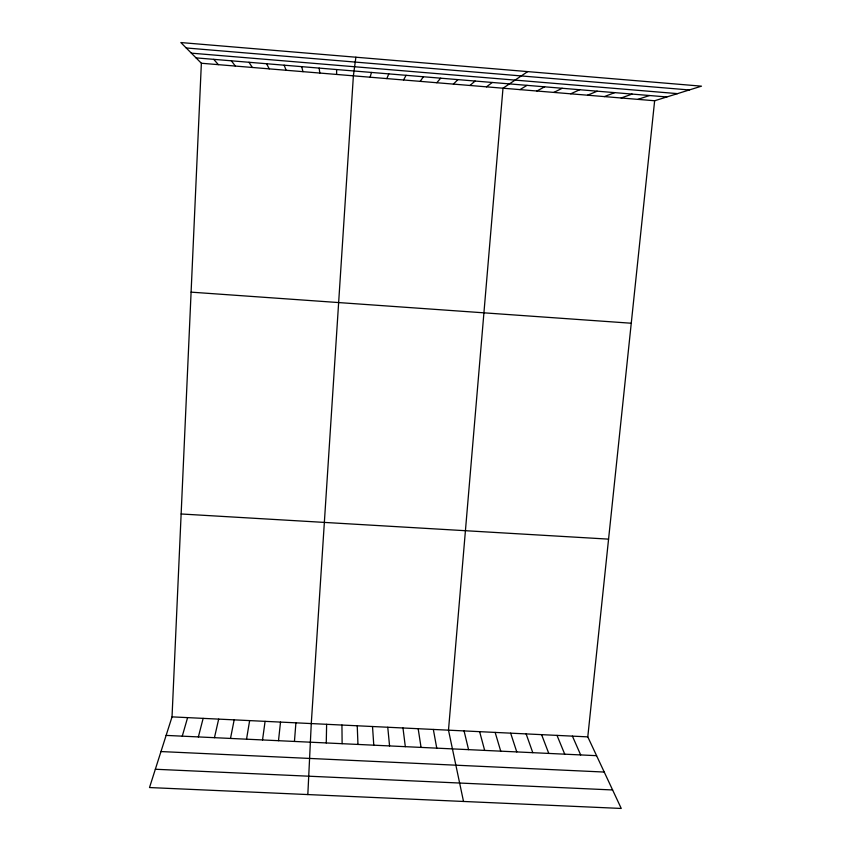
<?xml version="1.0" encoding="UTF-8"?>
<svg xmlns="http://www.w3.org/2000/svg" width="851" height="851" viewBox="0 0 851 851"><rect width="100%" height="100%" fill="white"/><g stroke="black" fill="none" stroke-linecap="round" stroke-linejoin="round"><path stroke-width="1.28" d="M326.263 742.944L326.624 724.307M654.642 100.758L587.786 736.87L621.251 808.45L149.51 787.547L172.03 716.872L201.368 63.251L180.848 42.55L701.49 86.164L654.642 100.758L201.368 63.251M307.828 794.568L311.275 723.573L353.388 75.835L355.888 57.208M294.446 741.444L295.903 722.829M278.5 740.7L280.511 722.095M262.534 739.945L265.087 721.35M246.535 739.189L249.641 720.606M230.504 738.434L234.174 719.861M214.452 737.679L218.675 719.116M198.368 736.923L203.144 718.372M370.132 77.218L371.43 72.441M182.263 736.168L187.603 717.627M386.843 78.6L388.79 73.877M403.523 79.983L406.118 75.313M420.181 81.356L423.415 76.75M436.797 82.738L440.68 78.186M453.392 84.111L457.912 79.611M469.954 85.483L475.113 81.047M486.485 86.845L492.282 82.473M527.716 71.601L502.994 88.217L448.488 730.169L463.518 801.461M519.961 89.621L527.046 85.355M536.907 91.014L544.64 86.813M553.82 92.419L562.192 88.27M570.702 93.812L579.722 89.727M587.552 95.206L597.211 91.185M604.37 96.599L614.667 92.631M621.156 97.993L632.091 94.078M637.92 99.376L649.483 95.525M155.339 769.251L612.603 789.962M166.126 735.402L596.572 755.677M160.977 751.561L604.231 772.048M172.03 716.872L587.786 736.87M181.135 513.983L608.571 539.13M191.092 292.148L631.261 323.231M186.209 47.964L689.278 89.961M191.358 53.156L677.524 93.631M196.038 57.879L666.844 96.961M213.729 59.347L218.377 64.655M231.376 60.815L235.365 66.07M249.003 62.272L252.311 67.463M266.586 63.729L269.235 68.867M572.415 736.126L580.669 754.933M557.011 735.392L564.734 754.177M284.149 65.187L286.127 70.271M541.587 734.647L548.778 753.422M526.131 733.902L532.79 752.678M510.653 733.158L516.77 751.922M495.154 732.413L500.728 751.167M479.624 731.669L484.666 750.401M301.669 66.644L302.988 71.665M464.072 730.924L468.561 749.646M433.34 729.445L436.754 748.146M418.171 728.711L421.054 747.412M319.157 68.101L319.816 73.058M402.98 727.977L405.321 746.667M387.758 727.254L389.567 745.923M372.515 726.52L373.78 745.189M357.239 725.786L357.963 744.444M341.942 725.041L342.123 743.689M336.613 69.548L336.624 74.441"/></g></svg>
